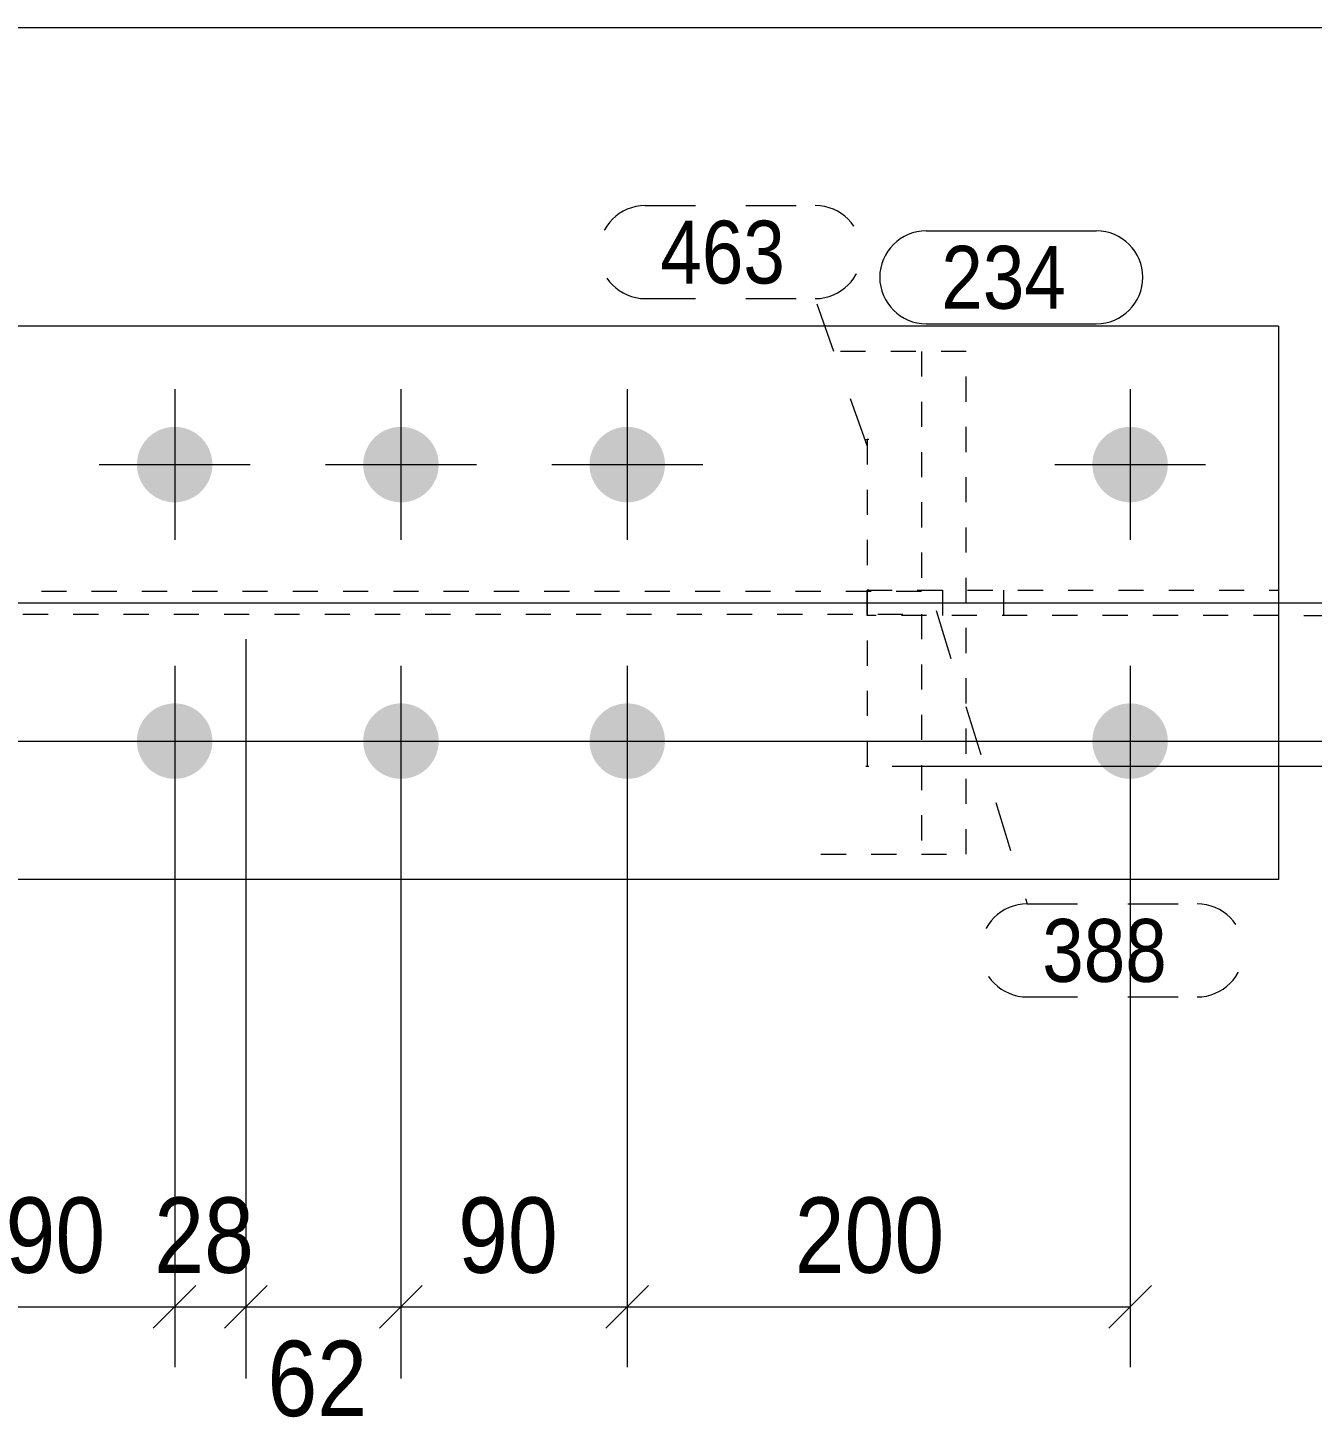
# Model space of a CAD drawing. Header units: millimetres. Extents: x 2 to 579, y 1 to 825.
# Drawn here: x 255.5 to 306.6, y 769.7 to 825 of the extents above; entities that cross this region are included whole.
import ezdxf

# ---------------------------------------------------------------- set-up
doc = ezdxf.new("R2010")
doc.units = ezdxf.units.MM
for name, pattern in [('XKITLINE00', [0]), ('XKITLINE01', [4, 1, -1, 1, -1]), ('XKITLINE02', [4, 2, -2]), ('XKITLINE03', [6, 3, -1, 1, -1])]:
    doc.linetypes.add(name, pattern=pattern)
for name, color, linetype, lineweight in [('Bolt', 3, 'Continuous', 0), ('Dimensions', 7, 'Continuous', 0), ('DrawingSheet', 5, 'Continuous', 0), ('Part', 2, 'Continuous', 0), ('PartMark', 7, 'Continuous', 0)]:
    doc.layers.add(name, color=color, linetype=linetype, lineweight=lineweight)
doc.styles.add('ARIAL', font='ARIAL.TTF')

# ---------------------------------------------------------------- blocks, each defined once
blk = doc.blocks.new('*A88')
at = {"layer": 'Bolt'}
for points in [[(261.372, 809.125), (261.409, 809.124), (261.446, 809.122), (261.483, 809.118), (261.519, 809.114), (261.556, 809.109), (261.592, 809.104), (261.628, 809.097), (261.664, 809.089), (261.7, 809.081), (261.736, 809.071), (261.771, 809.061), (261.806, 809.05), (261.841, 809.038), (261.875, 809.025), (261.91, 809.012), (261.943, 808.997), (261.977, 808.982), (262.01, 808.966), (262.043, 808.949), (262.075, 808.931), (262.107, 808.912), (262.138, 808.893), (262.169, 808.873), (262.199, 808.852), (262.229, 808.831), (262.258, 808.808), (262.287, 808.785), (262.315, 808.762), (262.343, 808.737), (262.37, 808.712), (262.396, 808.686), (262.422, 808.66), (262.447, 808.633), (262.471, 808.605), (262.495, 808.577), (262.518, 808.549), (262.54, 808.519), (262.562, 808.489), (262.583, 808.459), (262.603, 808.428), (262.622, 808.397), (262.641, 808.365), (262.658, 808.333), (262.675, 808.3), (262.692, 808.267), (262.707, 808.234), (262.721, 808.2), (262.735, 808.166), (262.748, 808.131), (262.76, 808.096), (262.771, 808.061), (262.781, 808.026), (262.791, 807.99), (262.799, 807.954), (262.807, 807.918), (262.813, 807.882), (262.819, 807.846), (262.824, 807.809), (262.828, 807.773), (262.831, 807.736), (262.834, 807.699), (262.835, 807.663), (262.836, 807.626), (262.835, 807.589), (262.834, 807.552), (262.831, 807.515), (262.828, 807.479), (262.824, 807.442), (262.819, 807.406), (262.813, 807.369), (262.807, 807.333), (262.799, 807.297), (262.791, 807.261), (262.781, 807.226), (262.771, 807.19), (262.76, 807.155), (262.748, 807.12), (262.735, 807.086), (262.721, 807.052), (262.707, 807.018), (262.692, 806.984), (262.675, 806.951), (262.658, 806.919), (262.641, 806.886), (262.622, 806.855), (262.603, 806.823), (262.583, 806.792), (262.562, 806.762), (262.54, 806.732), (262.518, 806.703), (262.495, 806.674), (262.471, 806.646), (262.447, 806.618), (262.422, 806.591), (262.396, 806.565), (262.37, 806.539), (262.343, 806.514), (262.315, 806.49), (262.287, 806.466), (262.258, 806.443), (262.229, 806.421), (262.199, 806.399), (262.169, 806.379), (262.138, 806.358), (262.107, 806.339), (262.075, 806.321), (262.043, 806.303), (262.01, 806.286), (261.977, 806.27), (261.943, 806.254), (261.91, 806.24), (261.875, 806.226), (261.841, 806.213), (261.806, 806.201), (261.771, 806.19), (261.736, 806.18), (261.7, 806.171), (261.664, 806.162), (261.628, 806.155), (261.592, 806.148), (261.556, 806.142), (261.519, 806.137), (261.483, 806.133), (261.446, 806.13), (261.409, 806.128), (261.372, 806.126), (261.336, 806.126), (261.299, 806.126), (261.262, 806.128), (261.225, 806.13), (261.189, 806.133), (261.152, 806.137), (261.115, 806.142), (261.079, 806.148), (261.043, 806.155), (261.007, 806.162), (260.971, 806.171), (260.935, 806.18), (260.9, 806.19), (260.865, 806.201), (260.83, 806.213), (260.796, 806.226), (260.762, 806.24), (260.728, 806.254), (260.694, 806.27), (260.661, 806.286), (260.628, 806.303), (260.596, 806.321), (260.564, 806.339), (260.533, 806.358), (260.502, 806.379), (260.472, 806.399), (260.442, 806.421), (260.413, 806.443), (260.384, 806.466), (260.356, 806.49), (260.328, 806.514), (260.301, 806.539), (260.275, 806.565), (260.249, 806.591), (260.224, 806.618), (260.2, 806.646), (260.176, 806.674), (260.153, 806.703), (260.131, 806.732), (260.109, 806.762), (260.088, 806.792), (260.068, 806.823), (260.049, 806.855), (260.03, 806.886), (260.013, 806.919), (259.996, 806.951), (259.98, 806.984), (259.964, 807.018), (259.95, 807.052), (259.936, 807.086), (259.923, 807.12), (259.911, 807.155), (259.9, 807.19), (259.89, 807.226), (259.88, 807.261), (259.872, 807.297), (259.864, 807.333), (259.858, 807.369), (259.852, 807.406), (259.847, 807.442), (259.843, 807.479), (259.84, 807.515), (259.837, 807.552), (259.836, 807.589), (259.836, 807.626), (259.836, 807.663), (259.837, 807.699), (259.84, 807.736), (259.843, 807.773), (259.847, 807.809), (259.852, 807.846), (259.858, 807.882), (259.864, 807.918), (259.872, 807.954), (259.88, 807.99), (259.89, 808.026), (259.9, 808.061), (259.911, 808.096), (259.923, 808.131), (259.936, 808.166), (259.95, 808.2), (259.964, 808.234), (259.98, 808.267), (259.996, 808.3), (260.013, 808.333), (260.03, 808.365), (260.049, 808.397), (260.068, 808.428), (260.088, 808.459), (260.109, 808.489), (260.131, 808.519), (260.153, 808.549), (260.176, 808.577), (260.2, 808.605), (260.224, 808.633), (260.249, 808.66), (260.275, 808.686), (260.301, 808.712), (260.328, 808.737), (260.356, 808.762), (260.384, 808.785), (260.413, 808.808), (260.442, 808.831), (260.472, 808.852), (260.502, 808.873), (260.533, 808.893), (260.564, 808.912), (260.596, 808.931), (260.628, 808.949), (260.661, 808.966), (260.694, 808.982), (260.728, 808.997), (260.762, 809.012), (260.796, 809.025), (260.83, 809.038), (260.865, 809.05), (260.9, 809.061), (260.935, 809.071), (260.971, 809.081), (261.007, 809.089), (261.043, 809.097), (261.079, 809.104), (261.115, 809.109), (261.152, 809.114), (261.189, 809.118), (261.225, 809.122), (261.262, 809.124), (261.299, 809.125), (261.336, 809.126)], [(270.372, 809.125), (270.409, 809.124), (270.446, 809.122), (270.483, 809.118), (270.519, 809.114), (270.556, 809.109), (270.592, 809.104), (270.628, 809.097), (270.664, 809.089), (270.7, 809.081), (270.736, 809.071), (270.771, 809.061), (270.806, 809.05), (270.841, 809.038), (270.875, 809.025), (270.91, 809.012), (270.943, 808.997), (270.977, 808.982), (271.01, 808.966), (271.043, 808.949), (271.075, 808.931), (271.107, 808.912), (271.138, 808.893), (271.169, 808.873), (271.199, 808.852), (271.229, 808.831), (271.258, 808.808), (271.287, 808.785), (271.315, 808.762), (271.343, 808.737), (271.37, 808.712), (271.396, 808.686), (271.422, 808.66), (271.447, 808.633), (271.471, 808.605), (271.495, 808.577), (271.518, 808.549), (271.54, 808.519), (271.562, 808.489), (271.583, 808.459), (271.603, 808.428), (271.622, 808.397), (271.641, 808.365), (271.658, 808.333), (271.675, 808.3), (271.692, 808.267), (271.707, 808.234), (271.721, 808.2), (271.735, 808.166), (271.748, 808.131), (271.76, 808.096), (271.771, 808.061), (271.781, 808.026), (271.791, 807.99), (271.799, 807.954), (271.807, 807.918), (271.813, 807.882), (271.819, 807.846), (271.824, 807.809), (271.828, 807.773), (271.831, 807.736), (271.834, 807.699), (271.835, 807.663), (271.836, 807.626), (271.835, 807.589), (271.834, 807.552), (271.831, 807.515), (271.828, 807.479), (271.824, 807.442), (271.819, 807.406), (271.813, 807.369), (271.807, 807.333), (271.799, 807.297), (271.791, 807.261), (271.781, 807.226), (271.771, 807.19), (271.76, 807.155), (271.748, 807.12), (271.735, 807.086), (271.721, 807.052), (271.707, 807.018), (271.692, 806.984), (271.675, 806.951), (271.658, 806.919), (271.641, 806.886), (271.622, 806.855), (271.603, 806.823), (271.583, 806.792), (271.562, 806.762), (271.54, 806.732), (271.518, 806.703), (271.495, 806.674), (271.471, 806.646), (271.447, 806.618), (271.422, 806.591), (271.396, 806.565), (271.37, 806.539), (271.343, 806.514), (271.315, 806.49), (271.287, 806.466), (271.258, 806.443), (271.229, 806.421), (271.199, 806.399), (271.169, 806.379), (271.138, 806.358), (271.107, 806.339), (271.075, 806.321), (271.043, 806.303), (271.01, 806.286), (270.977, 806.27), (270.943, 806.254), (270.91, 806.24), (270.875, 806.226), (270.841, 806.213), (270.806, 806.201), (270.771, 806.19), (270.736, 806.18), (270.7, 806.171), (270.664, 806.162), (270.628, 806.155), (270.592, 806.148), (270.556, 806.142), (270.519, 806.137), (270.483, 806.133), (270.446, 806.13), (270.409, 806.128), (270.372, 806.126), (270.336, 806.126), (270.299, 806.126), (270.262, 806.128), (270.225, 806.13), (270.189, 806.133), (270.152, 806.137), (270.115, 806.142), (270.079, 806.148), (270.043, 806.155), (270.007, 806.162), (269.971, 806.171), (269.935, 806.18), (269.9, 806.19), (269.865, 806.201), (269.83, 806.213), (269.796, 806.226), (269.762, 806.24), (269.728, 806.254), (269.694, 806.27), (269.661, 806.286), (269.628, 806.303), (269.596, 806.321), (269.564, 806.339), (269.533, 806.358), (269.502, 806.379), (269.472, 806.399), (269.442, 806.421), (269.413, 806.443), (269.384, 806.466), (269.356, 806.49), (269.328, 806.514), (269.301, 806.539), (269.275, 806.565), (269.249, 806.591), (269.224, 806.618), (269.2, 806.646), (269.176, 806.674), (269.153, 806.703), (269.131, 806.732), (269.109, 806.762), (269.088, 806.792), (269.068, 806.823), (269.049, 806.855), (269.03, 806.886), (269.013, 806.919), (268.996, 806.951), (268.98, 806.984), (268.964, 807.018), (268.95, 807.052), (268.936, 807.086), (268.923, 807.12), (268.911, 807.155), (268.9, 807.19), (268.89, 807.226), (268.88, 807.261), (268.872, 807.297), (268.864, 807.333), (268.858, 807.369), (268.852, 807.406), (268.847, 807.442), (268.843, 807.479), (268.84, 807.515), (268.837, 807.552), (268.836, 807.589), (268.836, 807.626), (268.836, 807.663), (268.837, 807.699), (268.84, 807.736), (268.843, 807.773), (268.847, 807.809), (268.852, 807.846), (268.858, 807.882), (268.864, 807.918), (268.872, 807.954), (268.88, 807.99), (268.89, 808.026), (268.9, 808.061), (268.911, 808.096), (268.923, 808.131), (268.936, 808.166), (268.95, 808.2), (268.964, 808.234), (268.98, 808.267), (268.996, 808.3), (269.013, 808.333), (269.03, 808.365), (269.049, 808.397), (269.068, 808.428), (269.088, 808.459), (269.109, 808.489), (269.131, 808.519), (269.153, 808.549), (269.176, 808.577), (269.2, 808.605), (269.224, 808.633), (269.249, 808.66), (269.275, 808.686), (269.301, 808.712), (269.328, 808.737), (269.356, 808.762), (269.384, 808.785), (269.413, 808.808), (269.442, 808.831), (269.472, 808.852), (269.502, 808.873), (269.533, 808.893), (269.564, 808.912), (269.596, 808.931), (269.628, 808.949), (269.661, 808.966), (269.694, 808.982), (269.728, 808.997), (269.762, 809.012), (269.796, 809.025), (269.83, 809.038), (269.865, 809.05), (269.9, 809.061), (269.935, 809.071), (269.971, 809.081), (270.007, 809.089), (270.043, 809.097), (270.079, 809.104), (270.115, 809.109), (270.152, 809.114), (270.189, 809.118), (270.225, 809.122), (270.262, 809.124), (270.299, 809.125), (270.336, 809.126)], [(279.372, 809.125), (279.409, 809.124), (279.446, 809.122), (279.483, 809.118), (279.519, 809.114), (279.556, 809.109), (279.592, 809.104), (279.628, 809.097), (279.664, 809.089), (279.7, 809.081), (279.736, 809.071), (279.771, 809.061), (279.806, 809.05), (279.841, 809.038), (279.875, 809.025), (279.91, 809.012), (279.943, 808.997), (279.977, 808.982), (280.01, 808.966), (280.043, 808.949), (280.075, 808.931), (280.107, 808.912), (280.138, 808.893), (280.169, 808.873), (280.199, 808.852), (280.229, 808.831), (280.258, 808.808), (280.287, 808.785), (280.315, 808.762), (280.343, 808.737), (280.37, 808.712), (280.396, 808.686), (280.422, 808.66), (280.447, 808.633), (280.471, 808.605), (280.495, 808.577), (280.518, 808.549), (280.54, 808.519), (280.562, 808.489), (280.583, 808.459), (280.603, 808.428), (280.622, 808.397), (280.641, 808.365), (280.658, 808.333), (280.675, 808.3), (280.692, 808.267), (280.707, 808.234), (280.721, 808.2), (280.735, 808.166), (280.748, 808.131), (280.76, 808.096), (280.771, 808.061), (280.781, 808.026), (280.791, 807.99), (280.799, 807.954), (280.807, 807.918), (280.813, 807.882), (280.819, 807.846), (280.824, 807.809), (280.828, 807.773), (280.831, 807.736), (280.834, 807.699), (280.835, 807.663), (280.836, 807.626), (280.835, 807.589), (280.834, 807.552), (280.831, 807.515), (280.828, 807.479), (280.824, 807.442), (280.819, 807.406), (280.813, 807.369), (280.807, 807.333), (280.799, 807.297), (280.791, 807.261), (280.781, 807.226), (280.771, 807.19), (280.76, 807.155), (280.748, 807.12), (280.735, 807.086), (280.721, 807.052), (280.707, 807.018), (280.692, 806.984), (280.675, 806.951), (280.658, 806.919), (280.641, 806.886), (280.622, 806.855), (280.603, 806.823), (280.583, 806.792), (280.562, 806.762), (280.54, 806.732), (280.518, 806.703), (280.495, 806.674), (280.471, 806.646), (280.447, 806.618), (280.422, 806.591), (280.396, 806.565), (280.37, 806.539), (280.343, 806.514), (280.315, 806.49), (280.287, 806.466), (280.258, 806.443), (280.229, 806.421), (280.199, 806.399), (280.169, 806.379), (280.138, 806.358), (280.107, 806.339), (280.075, 806.321), (280.043, 806.303), (280.01, 806.286), (279.977, 806.27), (279.943, 806.254), (279.91, 806.24), (279.875, 806.226), (279.841, 806.213), (279.806, 806.201), (279.771, 806.19), (279.736, 806.18), (279.7, 806.171), (279.664, 806.162), (279.628, 806.155), (279.592, 806.148), (279.556, 806.142), (279.519, 806.137), (279.483, 806.133), (279.446, 806.13), (279.409, 806.128), (279.372, 806.126), (279.336, 806.126), (279.299, 806.126), (279.262, 806.128), (279.225, 806.13), (279.189, 806.133), (279.152, 806.137), (279.115, 806.142), (279.079, 806.148), (279.043, 806.155), (279.007, 806.162), (278.971, 806.171), (278.935, 806.18), (278.9, 806.19), (278.865, 806.201), (278.83, 806.213), (278.796, 806.226), (278.762, 806.24), (278.728, 806.254), (278.694, 806.27), (278.661, 806.286), (278.628, 806.303), (278.596, 806.321), (278.564, 806.339), (278.533, 806.358), (278.502, 806.379), (278.472, 806.399), (278.442, 806.421), (278.413, 806.443), (278.384, 806.466), (278.356, 806.49), (278.328, 806.514), (278.301, 806.539), (278.275, 806.565), (278.249, 806.591), (278.224, 806.618), (278.2, 806.646), (278.176, 806.674), (278.153, 806.703), (278.131, 806.732), (278.109, 806.762), (278.088, 806.792), (278.068, 806.823), (278.049, 806.855), (278.03, 806.886), (278.013, 806.919), (277.996, 806.951), (277.98, 806.984), (277.964, 807.018), (277.95, 807.052), (277.936, 807.086), (277.923, 807.12), (277.911, 807.155), (277.9, 807.19), (277.89, 807.226), (277.88, 807.261), (277.872, 807.297), (277.864, 807.333), (277.858, 807.369), (277.852, 807.406), (277.847, 807.442), (277.843, 807.479), (277.84, 807.515), (277.837, 807.552), (277.836, 807.589), (277.836, 807.626), (277.836, 807.663), (277.837, 807.699), (277.84, 807.736), (277.843, 807.773), (277.847, 807.809), (277.852, 807.846), (277.858, 807.882), (277.864, 807.918), (277.872, 807.954), (277.88, 807.99), (277.89, 808.026), (277.9, 808.061), (277.911, 808.096), (277.923, 808.131), (277.936, 808.166), (277.95, 808.2), (277.964, 808.234), (277.98, 808.267), (277.996, 808.3), (278.013, 808.333), (278.03, 808.365), (278.049, 808.397), (278.068, 808.428), (278.088, 808.459), (278.109, 808.489), (278.131, 808.519), (278.153, 808.549), (278.176, 808.577), (278.2, 808.605), (278.224, 808.633), (278.249, 808.66), (278.275, 808.686), (278.301, 808.712), (278.328, 808.737), (278.356, 808.762), (278.384, 808.785), (278.413, 808.808), (278.442, 808.831), (278.472, 808.852), (278.502, 808.873), (278.533, 808.893), (278.564, 808.912), (278.596, 808.931), (278.628, 808.949), (278.661, 808.966), (278.694, 808.982), (278.728, 808.997), (278.762, 809.012), (278.796, 809.025), (278.83, 809.038), (278.865, 809.05), (278.9, 809.061), (278.935, 809.071), (278.971, 809.081), (279.007, 809.089), (279.043, 809.097), (279.079, 809.104), (279.115, 809.109), (279.152, 809.114), (279.189, 809.118), (279.225, 809.122), (279.262, 809.124), (279.299, 809.125), (279.336, 809.126)], [(299.372, 809.125), (299.409, 809.124), (299.446, 809.122), (299.483, 809.118), (299.519, 809.114), (299.556, 809.109), (299.592, 809.104), (299.628, 809.097), (299.664, 809.089), (299.7, 809.081), (299.736, 809.071), (299.771, 809.061), (299.806, 809.05), (299.841, 809.038), (299.875, 809.025), (299.91, 809.012), (299.943, 808.997), (299.977, 808.982), (300.01, 808.966), (300.043, 808.949), (300.075, 808.931), (300.107, 808.912), (300.138, 808.893), (300.169, 808.873), (300.199, 808.852), (300.229, 808.831), (300.258, 808.808), (300.287, 808.785), (300.315, 808.762), (300.343, 808.737), (300.37, 808.712), (300.396, 808.686), (300.422, 808.66), (300.447, 808.633), (300.471, 808.605), (300.495, 808.577), (300.518, 808.549), (300.54, 808.519), (300.562, 808.489), (300.583, 808.459), (300.603, 808.428), (300.622, 808.397), (300.641, 808.365), (300.658, 808.333), (300.675, 808.3), (300.692, 808.267), (300.707, 808.234), (300.721, 808.2), (300.735, 808.166), (300.748, 808.131), (300.76, 808.096), (300.771, 808.061), (300.781, 808.026), (300.791, 807.99), (300.799, 807.954), (300.807, 807.918), (300.813, 807.882), (300.819, 807.846), (300.824, 807.809), (300.828, 807.773), (300.831, 807.736), (300.834, 807.699), (300.835, 807.663), (300.836, 807.626), (300.835, 807.589), (300.834, 807.552), (300.831, 807.515), (300.828, 807.479), (300.824, 807.442), (300.819, 807.406), (300.813, 807.369), (300.807, 807.333), (300.799, 807.297), (300.791, 807.261), (300.781, 807.226), (300.771, 807.19), (300.76, 807.155), (300.748, 807.12), (300.735, 807.086), (300.721, 807.052), (300.707, 807.018), (300.692, 806.984), (300.675, 806.951), (300.658, 806.919), (300.641, 806.886), (300.622, 806.855), (300.603, 806.823), (300.583, 806.792), (300.562, 806.762), (300.54, 806.732), (300.518, 806.703), (300.495, 806.674), (300.471, 806.646), (300.447, 806.618), (300.422, 806.591), (300.396, 806.565), (300.37, 806.539), (300.343, 806.514), (300.315, 806.49), (300.287, 806.466), (300.258, 806.443), (300.229, 806.421), (300.199, 806.399), (300.169, 806.379), (300.138, 806.358), (300.107, 806.339), (300.075, 806.321), (300.043, 806.303), (300.01, 806.286), (299.977, 806.27), (299.943, 806.254), (299.91, 806.24), (299.875, 806.226), (299.841, 806.213), (299.806, 806.201), (299.771, 806.19), (299.736, 806.18), (299.7, 806.171), (299.664, 806.162), (299.628, 806.155), (299.592, 806.148), (299.556, 806.142), (299.519, 806.137), (299.483, 806.133), (299.446, 806.13), (299.409, 806.128), (299.372, 806.126), (299.336, 806.126), (299.299, 806.126), (299.262, 806.128), (299.225, 806.13), (299.189, 806.133), (299.152, 806.137), (299.115, 806.142), (299.079, 806.148), (299.043, 806.155), (299.007, 806.162), (298.971, 806.171), (298.935, 806.18), (298.9, 806.19), (298.865, 806.201), (298.83, 806.213), (298.796, 806.226), (298.762, 806.24), (298.728, 806.254), (298.694, 806.27), (298.661, 806.286), (298.628, 806.303), (298.596, 806.321), (298.564, 806.339), (298.533, 806.358), (298.502, 806.379), (298.472, 806.399), (298.442, 806.421), (298.413, 806.443), (298.384, 806.466), (298.356, 806.49), (298.328, 806.514), (298.301, 806.539), (298.275, 806.565), (298.249, 806.591), (298.224, 806.618), (298.2, 806.646), (298.176, 806.674), (298.153, 806.703), (298.131, 806.732), (298.109, 806.762), (298.088, 806.792), (298.068, 806.823), (298.049, 806.855), (298.03, 806.886), (298.013, 806.919), (297.996, 806.951), (297.98, 806.984), (297.964, 807.018), (297.95, 807.052), (297.936, 807.086), (297.923, 807.12), (297.911, 807.155), (297.9, 807.19), (297.89, 807.226), (297.88, 807.261), (297.872, 807.297), (297.864, 807.333), (297.858, 807.369), (297.852, 807.406), (297.847, 807.442), (297.843, 807.479), (297.84, 807.515), (297.837, 807.552), (297.836, 807.589), (297.836, 807.626), (297.836, 807.663), (297.837, 807.699), (297.84, 807.736), (297.843, 807.773), (297.847, 807.809), (297.852, 807.846), (297.858, 807.882), (297.864, 807.918), (297.872, 807.954), (297.88, 807.99), (297.89, 808.026), (297.9, 808.061), (297.911, 808.096), (297.923, 808.131), (297.936, 808.166), (297.95, 808.2), (297.964, 808.234), (297.98, 808.267), (297.996, 808.3), (298.013, 808.333), (298.03, 808.365), (298.049, 808.397), (298.068, 808.428), (298.088, 808.459), (298.109, 808.489), (298.131, 808.519), (298.153, 808.549), (298.176, 808.577), (298.2, 808.605), (298.224, 808.633), (298.249, 808.66), (298.275, 808.686), (298.301, 808.712), (298.328, 808.737), (298.356, 808.762), (298.384, 808.785), (298.413, 808.808), (298.442, 808.831), (298.472, 808.852), (298.502, 808.873), (298.533, 808.893), (298.564, 808.912), (298.596, 808.931), (298.628, 808.949), (298.661, 808.966), (298.694, 808.982), (298.728, 808.997), (298.762, 809.012), (298.796, 809.025), (298.83, 809.038), (298.865, 809.05), (298.9, 809.061), (298.935, 809.071), (298.971, 809.081), (299.007, 809.089), (299.043, 809.097), (299.079, 809.104), (299.115, 809.109), (299.152, 809.114), (299.189, 809.118), (299.225, 809.122), (299.262, 809.124), (299.299, 809.125), (299.336, 809.126)], [(261.372, 798.125), (261.409, 798.124), (261.446, 798.122), (261.483, 798.118), (261.519, 798.114), (261.556, 798.109), (261.592, 798.104), (261.628, 798.097), (261.664, 798.089), (261.7, 798.081), (261.736, 798.071), (261.771, 798.061), (261.806, 798.05), (261.841, 798.038), (261.875, 798.025), (261.91, 798.012), (261.943, 797.997), (261.977, 797.982), (262.01, 797.966), (262.043, 797.949), (262.075, 797.931), (262.107, 797.912), (262.138, 797.893), (262.169, 797.873), (262.199, 797.852), (262.229, 797.831), (262.258, 797.808), (262.287, 797.785), (262.315, 797.762), (262.343, 797.737), (262.37, 797.712), (262.396, 797.686), (262.422, 797.66), (262.447, 797.633), (262.471, 797.605), (262.495, 797.577), (262.518, 797.549), (262.54, 797.519), (262.562, 797.489), (262.583, 797.459), (262.603, 797.428), (262.622, 797.397), (262.641, 797.365), (262.658, 797.333), (262.675, 797.3), (262.692, 797.267), (262.707, 797.234), (262.721, 797.2), (262.735, 797.166), (262.748, 797.131), (262.76, 797.096), (262.771, 797.061), (262.781, 797.026), (262.791, 796.99), (262.799, 796.954), (262.807, 796.918), (262.813, 796.882), (262.819, 796.846), (262.824, 796.809), (262.828, 796.773), (262.831, 796.736), (262.834, 796.699), (262.835, 796.663), (262.836, 796.626), (262.835, 796.589), (262.834, 796.552), (262.831, 796.515), (262.828, 796.479), (262.824, 796.442), (262.819, 796.406), (262.813, 796.369), (262.807, 796.333), (262.799, 796.297), (262.791, 796.261), (262.781, 796.226), (262.771, 796.19), (262.76, 796.155), (262.748, 796.12), (262.735, 796.086), (262.721, 796.052), (262.707, 796.018), (262.692, 795.984), (262.675, 795.951), (262.658, 795.919), (262.641, 795.886), (262.622, 795.855), (262.603, 795.823), (262.583, 795.792), (262.562, 795.762), (262.54, 795.732), (262.518, 795.703), (262.495, 795.674), (262.471, 795.646), (262.447, 795.618), (262.422, 795.591), (262.396, 795.565), (262.37, 795.539), (262.343, 795.514), (262.315, 795.49), (262.287, 795.466), (262.258, 795.443), (262.229, 795.421), (262.199, 795.399), (262.169, 795.379), (262.138, 795.358), (262.107, 795.339), (262.075, 795.321), (262.043, 795.303), (262.01, 795.286), (261.977, 795.27), (261.943, 795.254), (261.91, 795.24), (261.875, 795.226), (261.841, 795.213), (261.806, 795.201), (261.771, 795.19), (261.736, 795.18), (261.7, 795.171), (261.664, 795.162), (261.628, 795.155), (261.592, 795.148), (261.556, 795.142), (261.519, 795.137), (261.483, 795.133), (261.446, 795.13), (261.409, 795.128), (261.372, 795.126), (261.336, 795.126), (261.299, 795.126), (261.262, 795.128), (261.225, 795.13), (261.189, 795.133), (261.152, 795.137), (261.115, 795.142), (261.079, 795.148), (261.043, 795.155), (261.007, 795.162), (260.971, 795.171), (260.935, 795.18), (260.9, 795.19), (260.865, 795.201), (260.83, 795.213), (260.796, 795.226), (260.762, 795.24), (260.728, 795.254), (260.694, 795.27), (260.661, 795.286), (260.628, 795.303), (260.596, 795.321), (260.564, 795.339), (260.533, 795.358), (260.502, 795.379), (260.472, 795.399), (260.442, 795.421), (260.413, 795.443), (260.384, 795.466), (260.356, 795.49), (260.328, 795.514), (260.301, 795.539), (260.275, 795.565), (260.249, 795.591), (260.224, 795.618), (260.2, 795.646), (260.176, 795.674), (260.153, 795.703), (260.131, 795.732), (260.109, 795.762), (260.088, 795.792), (260.068, 795.823), (260.049, 795.855), (260.03, 795.886), (260.013, 795.919), (259.996, 795.951), (259.98, 795.984), (259.964, 796.018), (259.95, 796.052), (259.936, 796.086), (259.923, 796.12), (259.911, 796.155), (259.9, 796.19), (259.89, 796.226), (259.88, 796.261), (259.872, 796.297), (259.864, 796.333), (259.858, 796.369), (259.852, 796.406), (259.847, 796.442), (259.843, 796.479), (259.84, 796.515), (259.837, 796.552), (259.836, 796.589), (259.836, 796.626), (259.836, 796.663), (259.837, 796.699), (259.84, 796.736), (259.843, 796.773), (259.847, 796.809), (259.852, 796.846), (259.858, 796.882), (259.864, 796.918), (259.872, 796.954), (259.88, 796.99), (259.89, 797.026), (259.9, 797.061), (259.911, 797.096), (259.923, 797.131), (259.936, 797.166), (259.95, 797.2), (259.964, 797.234), (259.98, 797.267), (259.996, 797.3), (260.013, 797.333), (260.03, 797.365), (260.049, 797.397), (260.068, 797.428), (260.088, 797.459), (260.109, 797.489), (260.131, 797.519), (260.153, 797.549), (260.176, 797.577), (260.2, 797.605), (260.224, 797.633), (260.249, 797.66), (260.275, 797.686), (260.301, 797.712), (260.328, 797.737), (260.356, 797.762), (260.384, 797.785), (260.413, 797.808), (260.442, 797.831), (260.472, 797.852), (260.502, 797.873), (260.533, 797.893), (260.564, 797.912), (260.596, 797.931), (260.628, 797.949), (260.661, 797.966), (260.694, 797.982), (260.728, 797.997), (260.762, 798.012), (260.796, 798.025), (260.83, 798.038), (260.865, 798.05), (260.9, 798.061), (260.935, 798.071), (260.971, 798.081), (261.007, 798.089), (261.043, 798.097), (261.079, 798.104), (261.115, 798.109), (261.152, 798.114), (261.189, 798.118), (261.225, 798.122), (261.262, 798.124), (261.299, 798.125), (261.336, 798.126)], [(270.372, 798.125), (270.409, 798.124), (270.446, 798.122), (270.483, 798.118), (270.519, 798.114), (270.556, 798.109), (270.592, 798.104), (270.628, 798.097), (270.664, 798.089), (270.7, 798.081), (270.736, 798.071), (270.771, 798.061), (270.806, 798.05), (270.841, 798.038), (270.875, 798.025), (270.91, 798.012), (270.943, 797.997), (270.977, 797.982), (271.01, 797.966), (271.043, 797.949), (271.075, 797.931), (271.107, 797.912), (271.138, 797.893), (271.169, 797.873), (271.199, 797.852), (271.229, 797.831), (271.258, 797.808), (271.287, 797.785), (271.315, 797.762), (271.343, 797.737), (271.37, 797.712), (271.396, 797.686), (271.422, 797.66), (271.447, 797.633), (271.471, 797.605), (271.495, 797.577), (271.518, 797.549), (271.54, 797.519), (271.562, 797.489), (271.583, 797.459), (271.603, 797.428), (271.622, 797.397), (271.641, 797.365), (271.658, 797.333), (271.675, 797.3), (271.692, 797.267), (271.707, 797.234), (271.721, 797.2), (271.735, 797.166), (271.748, 797.131), (271.76, 797.096), (271.771, 797.061), (271.781, 797.026), (271.791, 796.99), (271.799, 796.954), (271.807, 796.918), (271.813, 796.882), (271.819, 796.846), (271.824, 796.809), (271.828, 796.773), (271.831, 796.736), (271.834, 796.699), (271.835, 796.663), (271.836, 796.626), (271.835, 796.589), (271.834, 796.552), (271.831, 796.515), (271.828, 796.479), (271.824, 796.442), (271.819, 796.406), (271.813, 796.369), (271.807, 796.333), (271.799, 796.297), (271.791, 796.261), (271.781, 796.226), (271.771, 796.19), (271.76, 796.155), (271.748, 796.12), (271.735, 796.086), (271.721, 796.052), (271.707, 796.018), (271.692, 795.984), (271.675, 795.951), (271.658, 795.919), (271.641, 795.886), (271.622, 795.855), (271.603, 795.823), (271.583, 795.792), (271.562, 795.762), (271.54, 795.732), (271.518, 795.703), (271.495, 795.674), (271.471, 795.646), (271.447, 795.618), (271.422, 795.591), (271.396, 795.565), (271.37, 795.539), (271.343, 795.514), (271.315, 795.49), (271.287, 795.466), (271.258, 795.443), (271.229, 795.421), (271.199, 795.399), (271.169, 795.379), (271.138, 795.358), (271.107, 795.339), (271.075, 795.321), (271.043, 795.303), (271.01, 795.286), (270.977, 795.27), (270.943, 795.254), (270.91, 795.24), (270.875, 795.226), (270.841, 795.213), (270.806, 795.201), (270.771, 795.19), (270.736, 795.18), (270.7, 795.171), (270.664, 795.162), (270.628, 795.155), (270.592, 795.148), (270.556, 795.142), (270.519, 795.137), (270.483, 795.133), (270.446, 795.13), (270.409, 795.128), (270.372, 795.126), (270.336, 795.126), (270.299, 795.126), (270.262, 795.128), (270.225, 795.13), (270.189, 795.133), (270.152, 795.137), (270.115, 795.142), (270.079, 795.148), (270.043, 795.155), (270.007, 795.162), (269.971, 795.171), (269.935, 795.18), (269.9, 795.19), (269.865, 795.201), (269.83, 795.213), (269.796, 795.226), (269.762, 795.24), (269.728, 795.254), (269.694, 795.27), (269.661, 795.286), (269.628, 795.303), (269.596, 795.321), (269.564, 795.339), (269.533, 795.358), (269.502, 795.379), (269.472, 795.399), (269.442, 795.421), (269.413, 795.443), (269.384, 795.466), (269.356, 795.49), (269.328, 795.514), (269.301, 795.539), (269.275, 795.565), (269.249, 795.591), (269.224, 795.618), (269.2, 795.646), (269.176, 795.674), (269.153, 795.703), (269.131, 795.732), (269.109, 795.762), (269.088, 795.792), (269.068, 795.823), (269.049, 795.855), (269.03, 795.886), (269.013, 795.919), (268.996, 795.951), (268.98, 795.984), (268.964, 796.018), (268.95, 796.052), (268.936, 796.086), (268.923, 796.12), (268.911, 796.155), (268.9, 796.19), (268.89, 796.226), (268.88, 796.261), (268.872, 796.297), (268.864, 796.333), (268.858, 796.369), (268.852, 796.406), (268.847, 796.442), (268.843, 796.479), (268.84, 796.515), (268.837, 796.552), (268.836, 796.589), (268.836, 796.626), (268.836, 796.663), (268.837, 796.699), (268.84, 796.736), (268.843, 796.773), (268.847, 796.809), (268.852, 796.846), (268.858, 796.882), (268.864, 796.918), (268.872, 796.954), (268.88, 796.99), (268.89, 797.026), (268.9, 797.061), (268.911, 797.096), (268.923, 797.131), (268.936, 797.166), (268.95, 797.2), (268.964, 797.234), (268.98, 797.267), (268.996, 797.3), (269.013, 797.333), (269.03, 797.365), (269.049, 797.397), (269.068, 797.428), (269.088, 797.459), (269.109, 797.489), (269.131, 797.519), (269.153, 797.549), (269.176, 797.577), (269.2, 797.605), (269.224, 797.633), (269.249, 797.66), (269.275, 797.686), (269.301, 797.712), (269.328, 797.737), (269.356, 797.762), (269.384, 797.785), (269.413, 797.808), (269.442, 797.831), (269.472, 797.852), (269.502, 797.873), (269.533, 797.893), (269.564, 797.912), (269.596, 797.931), (269.628, 797.949), (269.661, 797.966), (269.694, 797.982), (269.728, 797.997), (269.762, 798.012), (269.796, 798.025), (269.83, 798.038), (269.865, 798.05), (269.9, 798.061), (269.935, 798.071), (269.971, 798.081), (270.007, 798.089), (270.043, 798.097), (270.079, 798.104), (270.115, 798.109), (270.152, 798.114), (270.189, 798.118), (270.225, 798.122), (270.262, 798.124), (270.299, 798.125), (270.336, 798.126)], [(279.372, 798.125), (279.409, 798.124), (279.446, 798.122), (279.483, 798.118), (279.519, 798.114), (279.556, 798.109), (279.592, 798.104), (279.628, 798.097), (279.664, 798.089), (279.7, 798.081), (279.736, 798.071), (279.771, 798.061), (279.806, 798.05), (279.841, 798.038), (279.875, 798.025), (279.91, 798.012), (279.943, 797.997), (279.977, 797.982), (280.01, 797.966), (280.043, 797.949), (280.075, 797.931), (280.107, 797.912), (280.138, 797.893), (280.169, 797.873), (280.199, 797.852), (280.229, 797.831), (280.258, 797.808), (280.287, 797.785), (280.315, 797.762), (280.343, 797.737), (280.37, 797.712), (280.396, 797.686), (280.422, 797.66), (280.447, 797.633), (280.471, 797.605), (280.495, 797.577), (280.518, 797.549), (280.54, 797.519), (280.562, 797.489), (280.583, 797.459), (280.603, 797.428), (280.622, 797.397), (280.641, 797.365), (280.658, 797.333), (280.675, 797.3), (280.692, 797.267), (280.707, 797.234), (280.721, 797.2), (280.735, 797.166), (280.748, 797.131), (280.76, 797.096), (280.771, 797.061), (280.781, 797.026), (280.791, 796.99), (280.799, 796.954), (280.807, 796.918), (280.813, 796.882), (280.819, 796.846), (280.824, 796.809), (280.828, 796.773), (280.831, 796.736), (280.834, 796.699), (280.835, 796.663), (280.836, 796.626), (280.835, 796.589), (280.834, 796.552), (280.831, 796.515), (280.828, 796.479), (280.824, 796.442), (280.819, 796.406), (280.813, 796.369), (280.807, 796.333), (280.799, 796.297), (280.791, 796.261), (280.781, 796.226), (280.771, 796.19), (280.76, 796.155), (280.748, 796.12), (280.735, 796.086), (280.721, 796.052), (280.707, 796.018), (280.692, 795.984), (280.675, 795.951), (280.658, 795.919), (280.641, 795.886), (280.622, 795.855), (280.603, 795.823), (280.583, 795.792), (280.562, 795.762), (280.54, 795.732), (280.518, 795.703), (280.495, 795.674), (280.471, 795.646), (280.447, 795.618), (280.422, 795.591), (280.396, 795.565), (280.37, 795.539), (280.343, 795.514), (280.315, 795.49), (280.287, 795.466), (280.258, 795.443), (280.229, 795.421), (280.199, 795.399), (280.169, 795.379), (280.138, 795.358), (280.107, 795.339), (280.075, 795.321), (280.043, 795.303), (280.01, 795.286), (279.977, 795.27), (279.943, 795.254), (279.91, 795.24), (279.875, 795.226), (279.841, 795.213), (279.806, 795.201), (279.771, 795.19), (279.736, 795.18), (279.7, 795.171), (279.664, 795.162), (279.628, 795.155), (279.592, 795.148), (279.556, 795.142), (279.519, 795.137), (279.483, 795.133), (279.446, 795.13), (279.409, 795.128), (279.372, 795.126), (279.336, 795.126), (279.299, 795.126), (279.262, 795.128), (279.225, 795.13), (279.189, 795.133), (279.152, 795.137), (279.115, 795.142), (279.079, 795.148), (279.043, 795.155), (279.007, 795.162), (278.971, 795.171), (278.935, 795.18), (278.9, 795.19), (278.865, 795.201), (278.83, 795.213), (278.796, 795.226), (278.762, 795.24), (278.728, 795.254), (278.694, 795.27), (278.661, 795.286), (278.628, 795.303), (278.596, 795.321), (278.564, 795.339), (278.533, 795.358), (278.502, 795.379), (278.472, 795.399), (278.442, 795.421), (278.413, 795.443), (278.384, 795.466), (278.356, 795.49), (278.328, 795.514), (278.301, 795.539), (278.275, 795.565), (278.249, 795.591), (278.224, 795.618), (278.2, 795.646), (278.176, 795.674), (278.153, 795.703), (278.131, 795.732), (278.109, 795.762), (278.088, 795.792), (278.068, 795.823), (278.049, 795.855), (278.03, 795.886), (278.013, 795.919), (277.996, 795.951), (277.98, 795.984), (277.964, 796.018), (277.95, 796.052), (277.936, 796.086), (277.923, 796.12), (277.911, 796.155), (277.9, 796.19), (277.89, 796.226), (277.88, 796.261), (277.872, 796.297), (277.864, 796.333), (277.858, 796.369), (277.852, 796.406), (277.847, 796.442), (277.843, 796.479), (277.84, 796.515), (277.837, 796.552), (277.836, 796.589), (277.836, 796.626), (277.836, 796.663), (277.837, 796.699), (277.84, 796.736), (277.843, 796.773), (277.847, 796.809), (277.852, 796.846), (277.858, 796.882), (277.864, 796.918), (277.872, 796.954), (277.88, 796.99), (277.89, 797.026), (277.9, 797.061), (277.911, 797.096), (277.923, 797.131), (277.936, 797.166), (277.95, 797.2), (277.964, 797.234), (277.98, 797.267), (277.996, 797.3), (278.013, 797.333), (278.03, 797.365), (278.049, 797.397), (278.068, 797.428), (278.088, 797.459), (278.109, 797.489), (278.131, 797.519), (278.153, 797.549), (278.176, 797.577), (278.2, 797.605), (278.224, 797.633), (278.249, 797.66), (278.275, 797.686), (278.301, 797.712), (278.328, 797.737), (278.356, 797.762), (278.384, 797.785), (278.413, 797.808), (278.442, 797.831), (278.472, 797.852), (278.502, 797.873), (278.533, 797.893), (278.564, 797.912), (278.596, 797.931), (278.628, 797.949), (278.661, 797.966), (278.694, 797.982), (278.728, 797.997), (278.762, 798.012), (278.796, 798.025), (278.83, 798.038), (278.865, 798.05), (278.9, 798.061), (278.935, 798.071), (278.971, 798.081), (279.007, 798.089), (279.043, 798.097), (279.079, 798.104), (279.115, 798.109), (279.152, 798.114), (279.189, 798.118), (279.225, 798.122), (279.262, 798.124), (279.299, 798.125), (279.336, 798.126)], [(299.372, 798.125), (299.409, 798.124), (299.446, 798.122), (299.483, 798.118), (299.519, 798.114), (299.556, 798.109), (299.592, 798.104), (299.628, 798.097), (299.664, 798.089), (299.7, 798.081), (299.736, 798.071), (299.771, 798.061), (299.806, 798.05), (299.841, 798.038), (299.875, 798.025), (299.91, 798.012), (299.943, 797.997), (299.977, 797.982), (300.01, 797.966), (300.043, 797.949), (300.075, 797.931), (300.107, 797.912), (300.138, 797.893), (300.169, 797.873), (300.199, 797.852), (300.229, 797.831), (300.258, 797.808), (300.287, 797.785), (300.315, 797.762), (300.343, 797.737), (300.37, 797.712), (300.396, 797.686), (300.422, 797.66), (300.447, 797.633), (300.471, 797.605), (300.495, 797.577), (300.518, 797.549), (300.54, 797.519), (300.562, 797.489), (300.583, 797.459), (300.603, 797.428), (300.622, 797.397), (300.641, 797.365), (300.658, 797.333), (300.675, 797.3), (300.692, 797.267), (300.707, 797.234), (300.721, 797.2), (300.735, 797.166), (300.748, 797.131), (300.76, 797.096), (300.771, 797.061), (300.781, 797.026), (300.791, 796.99), (300.799, 796.954), (300.807, 796.918), (300.813, 796.882), (300.819, 796.846), (300.824, 796.809), (300.828, 796.773), (300.831, 796.736), (300.834, 796.699), (300.835, 796.663), (300.836, 796.626), (300.835, 796.589), (300.834, 796.552), (300.831, 796.515), (300.828, 796.479), (300.824, 796.442), (300.819, 796.406), (300.813, 796.369), (300.807, 796.333), (300.799, 796.297), (300.791, 796.261), (300.781, 796.226), (300.771, 796.19), (300.76, 796.155), (300.748, 796.12), (300.735, 796.086), (300.721, 796.052), (300.707, 796.018), (300.692, 795.984), (300.675, 795.951), (300.658, 795.919), (300.641, 795.886), (300.622, 795.855), (300.603, 795.823), (300.583, 795.792), (300.562, 795.762), (300.54, 795.732), (300.518, 795.703), (300.495, 795.674), (300.471, 795.646), (300.447, 795.618), (300.422, 795.591), (300.396, 795.565), (300.37, 795.539), (300.343, 795.514), (300.315, 795.49), (300.287, 795.466), (300.258, 795.443), (300.229, 795.421), (300.199, 795.399), (300.169, 795.379), (300.138, 795.358), (300.107, 795.339), (300.075, 795.321), (300.043, 795.303), (300.01, 795.286), (299.977, 795.27), (299.943, 795.254), (299.91, 795.24), (299.875, 795.226), (299.841, 795.213), (299.806, 795.201), (299.771, 795.19), (299.736, 795.18), (299.7, 795.171), (299.664, 795.162), (299.628, 795.155), (299.592, 795.148), (299.556, 795.142), (299.519, 795.137), (299.483, 795.133), (299.446, 795.13), (299.409, 795.128), (299.372, 795.126), (299.336, 795.126), (299.299, 795.126), (299.262, 795.128), (299.225, 795.13), (299.189, 795.133), (299.152, 795.137), (299.115, 795.142), (299.079, 795.148), (299.043, 795.155), (299.007, 795.162), (298.971, 795.171), (298.935, 795.18), (298.9, 795.19), (298.865, 795.201), (298.83, 795.213), (298.796, 795.226), (298.762, 795.24), (298.728, 795.254), (298.694, 795.27), (298.661, 795.286), (298.628, 795.303), (298.596, 795.321), (298.564, 795.339), (298.533, 795.358), (298.502, 795.379), (298.472, 795.399), (298.442, 795.421), (298.413, 795.443), (298.384, 795.466), (298.356, 795.49), (298.328, 795.514), (298.301, 795.539), (298.275, 795.565), (298.249, 795.591), (298.224, 795.618), (298.2, 795.646), (298.176, 795.674), (298.153, 795.703), (298.131, 795.732), (298.109, 795.762), (298.088, 795.792), (298.068, 795.823), (298.049, 795.855), (298.03, 795.886), (298.013, 795.919), (297.996, 795.951), (297.98, 795.984), (297.964, 796.018), (297.95, 796.052), (297.936, 796.086), (297.923, 796.12), (297.911, 796.155), (297.9, 796.19), (297.89, 796.226), (297.88, 796.261), (297.872, 796.297), (297.864, 796.333), (297.858, 796.369), (297.852, 796.406), (297.847, 796.442), (297.843, 796.479), (297.84, 796.515), (297.837, 796.552), (297.836, 796.589), (297.836, 796.626), (297.836, 796.663), (297.837, 796.699), (297.84, 796.736), (297.843, 796.773), (297.847, 796.809), (297.852, 796.846), (297.858, 796.882), (297.864, 796.918), (297.872, 796.954), (297.88, 796.99), (297.89, 797.026), (297.9, 797.061), (297.911, 797.096), (297.923, 797.131), (297.936, 797.166), (297.95, 797.2), (297.964, 797.234), (297.98, 797.267), (297.996, 797.3), (298.013, 797.333), (298.03, 797.365), (298.049, 797.397), (298.068, 797.428), (298.088, 797.459), (298.109, 797.489), (298.131, 797.519), (298.153, 797.549), (298.176, 797.577), (298.2, 797.605), (298.224, 797.633), (298.249, 797.66), (298.275, 797.686), (298.301, 797.712), (298.328, 797.737), (298.356, 797.762), (298.384, 797.785), (298.413, 797.808), (298.442, 797.831), (298.472, 797.852), (298.502, 797.873), (298.533, 797.893), (298.564, 797.912), (298.596, 797.931), (298.628, 797.949), (298.661, 797.966), (298.694, 797.982), (298.728, 797.997), (298.762, 798.012), (298.796, 798.025), (298.83, 798.038), (298.865, 798.05), (298.9, 798.061), (298.935, 798.071), (298.971, 798.081), (299.007, 798.089), (299.043, 798.097), (299.079, 798.104), (299.115, 798.109), (299.152, 798.114), (299.189, 798.118), (299.225, 798.122), (299.262, 798.124), (299.299, 798.125), (299.336, 798.126)]]:
    blk.add_hatch(color=3, dxfattribs=at).paths.add_polyline_path(points, flags=17)
at = {"layer": 'Bolt', "color": 3, "linetype": 'XKITLINE00', "lineweight": 0}
for p, q in [((261.336, 810.626), (261.336, 804.626)), ((270.336, 810.626), (270.336, 804.626)), ((279.336, 810.626), (279.336, 804.626)), ((299.336, 810.626), (299.336, 804.626)), ((258.336, 807.626), (264.336, 807.626)), ((267.336, 807.626), (273.336, 807.626)), ((276.336, 807.626), (282.336, 807.626)), ((296.336, 807.626), (302.336, 807.626)), ((261.336, 799.626), (261.336, 793.626)), ((270.336, 799.626), (270.336, 793.626)), ((279.336, 799.626), (279.336, 793.626)), ((299.336, 799.626), (299.336, 793.626)), ((258.336, 796.626), (264.336, 796.626)), ((267.336, 796.626), (273.336, 796.626)), ((276.336, 796.626), (282.336, 796.626)), ((296.336, 796.626), (302.336, 796.626))]:
    blk.add_line(p, q, dxfattribs=at)
blk = doc.blocks.new('*A91')
at = {"layer": 'Part', "color": 2, "linetype": 'XKITLINE00', "lineweight": 0}
for p, q in [((305.241, 813.126), (172.239, 813.126)), ((305.241, 813.126), (305.241, 791.126)), ((305.241, 791.126), (172.239, 791.126))]:
    blk.add_line(p, q, dxfattribs=at)
blk = doc.blocks.new('*A92')
at = {"layer": 'Part'}
blk.add_hatch(color=2, dxfattribs=at).paths.add_polyline_path([(237.209, 803.526), (238.809, 803.526), (238.009, 802.126)], flags=17)
at = {"layer": 'Part', "color": 7, "linetype": 'XKITLINE01', "lineweight": 0}
for p, q in [((237.296, 812.126), (231.52, 812.126)), ((235.514, 792.126), (235.514, 812.126)), ((237.296, 802.576), (237.296, 812.126)), ((292.816, 812.126), (287.039, 812.126)), ((291.033, 812.126), (291.033, 802.576)), ((292.816, 792.126), (292.816, 812.126)), ((291.033, 802.576), (233.303, 802.576)), ((233.303, 801.676), (291.033, 801.676)), ((237.296, 792.126), (237.296, 801.676)), ((291.033, 801.676), (291.033, 792.126)), ((231.52, 792.126), (237.296, 792.126)), ((287.039, 792.126), (292.816, 792.126))]:
    blk.add_line(p, q, dxfattribs=at)
at = {"layer": 'Part', "color": 2, "linetype": 'XKITLINE00', "lineweight": 0}
for p, q in [((238.009, 802.126), (237.209, 803.526)), ((237.209, 803.526), (238.809, 803.526)), ((238.809, 803.526), (238.009, 802.126))]:
    blk.add_line(p, q, dxfattribs=at)
at = {"layer": 'Part', "color": 7, "linetype": 'XKITLINE03', "lineweight": 0}
blk.add_line((260.171, 802.126), (270.356, 802.126), dxfattribs=at)
at = {"layer": 'Part', "color": 2, "linetype": 'XKITLINE00', "lineweight": 0}
blk.add_circle((238.009, 803.026), 1, dxfattribs=at)
blk = doc.blocks.new('*A95')
at = {"layer": 'Part', "color": 7, "linetype": 'XKITLINE01', "lineweight": 0}
for p, q in [((288.949, 802.626), (288.872, 802.626)), ((288.872, 802.626), (305.241, 802.626)), ((288.872, 801.626), (288.872, 802.626)), ((291.887, 801.626), (291.887, 802.626)), ((294.316, 801.626), (294.316, 802.626)), ((305.241, 802.626), (305.241, 801.626)), ((305.241, 801.626), (288.872, 801.626))]:
    blk.add_line(p, q, dxfattribs=at)
blk = doc.blocks.new('*A97')
at = {"layer": 'Part', "color": 7, "linetype": 'XKITLINE01', "lineweight": 0}
for p, q in [((288.823, 808.626), (288.872, 808.626)), ((288.949, 808.626), (288.872, 808.626)), ((288.872, 808.626), (288.872, 795.626)), ((288.823, 795.626), (288.872, 795.626)), ((288.872, 795.626), (288.949, 795.626))]:
    blk.add_line(p, q, dxfattribs=at)
blk = doc.blocks.new('*A106')
at = {"layer": 'DrawingSheet', "color": 5, "linetype": 'XKITLINE00', "lineweight": 0}
blk.add_line((579, 825), (5, 825), dxfattribs=at)
blk = doc.blocks.new('*A226')
at = {"layer": 'Dimensions', "color": 7, "linetype": 'XKITLINE00', "lineweight": 0}
for p, q in [((343.316, 802.474), (345.013, 800.777)), ((306.241, 801.626), (346.565, 801.626)), ((344.165, 795.626), (344.165, 801.626)), ((343.316, 796.474), (345.013, 794.777)), ((289.872, 795.626), (346.565, 795.626))]:
    blk.add_line(p, q, dxfattribs=at)
at = {"layer": 'Dimensions', "color": 3}
for p in [(344.165, 801.626), (344.165, 795.626)]:
    blk.add_point(p, dxfattribs=at)
at = {"layer": 'Dimensions', "color": 3, "style": 'ARIAL', "width": 0.85}
blk.add_text('60', height=3, rotation=90.0002, dxfattribs=at).set_placement((342.815, 796.401))
blk = doc.blocks.new('*A227')
at = {"layer": 'Dimensions', "color": 7, "linetype": 'XKITLINE00', "lineweight": 0}
for p, q in [((343.316, 802.974), (345.013, 801.277)), ((293.816, 802.126), (347.015, 802.126)), ((343.316, 802.474), (345.013, 800.777)), ((344.165, 801.626), (344.165, 802.126)), ((306.241, 801.626), (347.015, 801.626))]:
    blk.add_line(p, q, dxfattribs=at)
at = {"layer": 'Dimensions', "color": 3}
for p in [(344.165, 802.126), (344.165, 801.626)]:
    blk.add_point(p, dxfattribs=at)
at = {"layer": 'Dimensions', "color": 3, "style": 'ARIAL', "width": 0.85}
blk.add_text('5', height=3, rotation=90.0002, dxfattribs=at).set_placement((348.515, 800.763))
blk = doc.blocks.new('*A229')
at = {"layer": 'Dimensions', "color": 7, "linetype": 'XKITLINE00', "lineweight": 0}
for p, q in [((236.514, 802.126), (334.565, 802.126)), ((179.336, 796.626), (334.565, 796.626))]:
    blk.add_line(p, q, dxfattribs=at)
blk = doc.blocks.new('*A234')
at = {"layer": 'Dimensions', "color": 7, "linetype": 'XKITLINE00', "lineweight": 0}
for p, q in [((252.336, 795.626), (252.336, 771.726)), ((261.336, 795.626), (261.336, 771.726)), ((253.184, 774.974), (251.487, 773.277)), ((262.184, 774.974), (260.487, 773.277)), ((252.336, 774.126), (261.336, 774.126))]:
    blk.add_line(p, q, dxfattribs=at)
at = {"layer": 'Dimensions', "color": 3}
for p in [(252.336, 774.126), (261.336, 774.126)]:
    blk.add_point(p, dxfattribs=at)
at = {"layer": 'Dimensions', "color": 3, "style": 'ARIAL', "width": 0.85}
blk.add_text('90', height=3, dxfattribs=at).set_placement((254.61, 775.476))
blk = doc.blocks.new('*A235')
at = {"layer": 'Dimensions', "color": 7, "linetype": 'XKITLINE00', "lineweight": 0}
for p, q in [((264.165, 800.676), (264.165, 771.726)), ((261.336, 795.626), (261.336, 771.726)), ((262.184, 774.974), (260.487, 773.277)), ((265.013, 774.974), (263.316, 773.277)), ((261.336, 774.126), (264.165, 774.126))]:
    blk.add_line(p, q, dxfattribs=at)
at = {"layer": 'Dimensions', "color": 3}
for p in [(261.336, 774.126), (264.165, 774.126)]:
    blk.add_point(p, dxfattribs=at)
at = {"layer": 'Dimensions', "color": 3, "style": 'ARIAL', "width": 0.85}
blk.add_text('28', height=3, dxfattribs=at).set_placement((260.525, 775.476))
blk = doc.blocks.new('*A236')
at = {"layer": 'Dimensions', "color": 7, "linetype": 'XKITLINE00', "lineweight": 0}
for p, q in [((264.165, 800.676), (264.165, 771.276)), ((270.336, 795.626), (270.336, 771.276)), ((265.013, 774.974), (263.316, 773.277)), ((271.184, 774.974), (269.487, 773.277)), ((264.165, 774.126), (270.336, 774.126))]:
    blk.add_line(p, q, dxfattribs=at)
at = {"layer": 'Dimensions', "color": 3}
for p in [(264.165, 774.126), (270.336, 774.126)]:
    blk.add_point(p, dxfattribs=at)
at = {"layer": 'Dimensions', "color": 3, "style": 'ARIAL', "width": 0.85}
blk.add_text('62', height=3, dxfattribs=at).set_placement((265.025, 769.776))
blk = doc.blocks.new('*A237')
at = {"layer": 'Dimensions', "color": 7, "linetype": 'XKITLINE00', "lineweight": 0}
for p, q in [((270.336, 795.626), (270.336, 771.726)), ((279.336, 795.626), (279.336, 771.726)), ((271.184, 774.974), (269.487, 773.277)), ((280.184, 774.974), (278.487, 773.277)), ((270.336, 774.126), (279.336, 774.126))]:
    blk.add_line(p, q, dxfattribs=at)
at = {"layer": 'Dimensions', "color": 3}
for p in [(270.336, 774.126), (279.336, 774.126)]:
    blk.add_point(p, dxfattribs=at)
at = {"layer": 'Dimensions', "color": 3, "style": 'ARIAL', "width": 0.85}
blk.add_text('90', height=3, dxfattribs=at).set_placement((272.61, 775.476))
blk = doc.blocks.new('*A238')
at = {"layer": 'Dimensions', "color": 7, "linetype": 'XKITLINE00', "lineweight": 0}
for p, q in [((279.336, 795.626), (279.336, 771.726)), ((299.336, 795.626), (299.336, 771.726)), ((280.184, 774.974), (278.487, 773.277)), ((300.184, 774.974), (298.487, 773.277)), ((279.336, 774.126), (299.336, 774.126))]:
    blk.add_line(p, q, dxfattribs=at)
at = {"layer": 'Dimensions', "color": 3}
for p in [(279.336, 774.126), (299.336, 774.126)]:
    blk.add_point(p, dxfattribs=at)
at = {"layer": 'Dimensions', "color": 3, "style": 'ARIAL', "width": 0.85}
blk.add_text('200', height=3, dxfattribs=at).set_placement((285.998, 775.476))
blk = doc.blocks.new('*A240')
at = {"layer": 'PartMark', "color": 7, "linetype": 'XKITLINE02', "lineweight": 0}
for p, q in [((280.053, 817.928), (286.816, 817.928)), ((280.053, 814.228), (286.816, 814.228)), ((288.886, 808.35), (286.816, 814.228))]:
    blk.add_line(p, q, dxfattribs=at)
for centre, start, end in [((280.053, 816.078), 90, 270), ((286.816, 816.078), 270, 90)]:
    blk.add_arc(centre, 1.85, start, end, dxfattribs=at)
at = {"layer": 'PartMark', "color": 3, "style": 'ARIAL', "width": 0.85}
blk.add_text('463', height=2.5, dxfattribs=at).set_placement((280.653, 814.828))
blk = doc.blocks.new('*A242')
at = {"layer": 'PartMark', "color": 7, "linetype": 'XKITLINE02', "lineweight": 0}
for p, q in [((291.618, 801.824), (295.241, 790.15)), ((295.241, 790.15), (302.004, 790.15)), ((295.241, 786.45), (302.004, 786.45))]:
    blk.add_line(p, q, dxfattribs=at)
for centre, start, end in [((295.241, 788.3), 90, 270), ((302.004, 788.3), 270, 90)]:
    blk.add_arc(centre, 1.85, start, end, dxfattribs=at)
at = {"layer": 'PartMark', "color": 3, "style": 'ARIAL', "width": 0.85}
blk.add_text('388', height=2.5, dxfattribs=at).set_placement((295.841, 787.05))
blk = doc.blocks.new('*A246')
at = {"layer": 'PartMark', "color": 7, "linetype": 'XKITLINE00', "lineweight": 0}
for p, q in [((291.228, 816.926), (297.991, 816.926)), ((291.228, 813.226), (297.991, 813.226))]:
    blk.add_line(p, q, dxfattribs=at)
for centre, start, end in [((291.228, 815.076), 90, 270), ((297.991, 815.076), 270, 90)]:
    blk.add_arc(centre, 1.85, start, end, dxfattribs=at)
at = {"layer": 'PartMark', "color": 3, "style": 'ARIAL', "width": 0.85}
blk.add_text('234', height=2.5, dxfattribs=at).set_placement((291.828, 813.826))

msp = doc.modelspace()

# ---------------------------------------------------------------- block references
at = {"lineweight": 0}
for name in ['*A106', '*A240', '*A246', '*A91', '*A88', '*A97', '*A229', '*A95', '*A227', '*A226', '*A242', '*A235', '*A236', '*A234', '*A237', '*A238']:
    msp.add_blockref(name, (0, 0), dxfattribs=at)
at = {"layer": 'Part', "lineweight": 0}
msp.add_blockref('*A92', (0, 0), dxfattribs=at)

doc.saveas('drawing.dxf')
